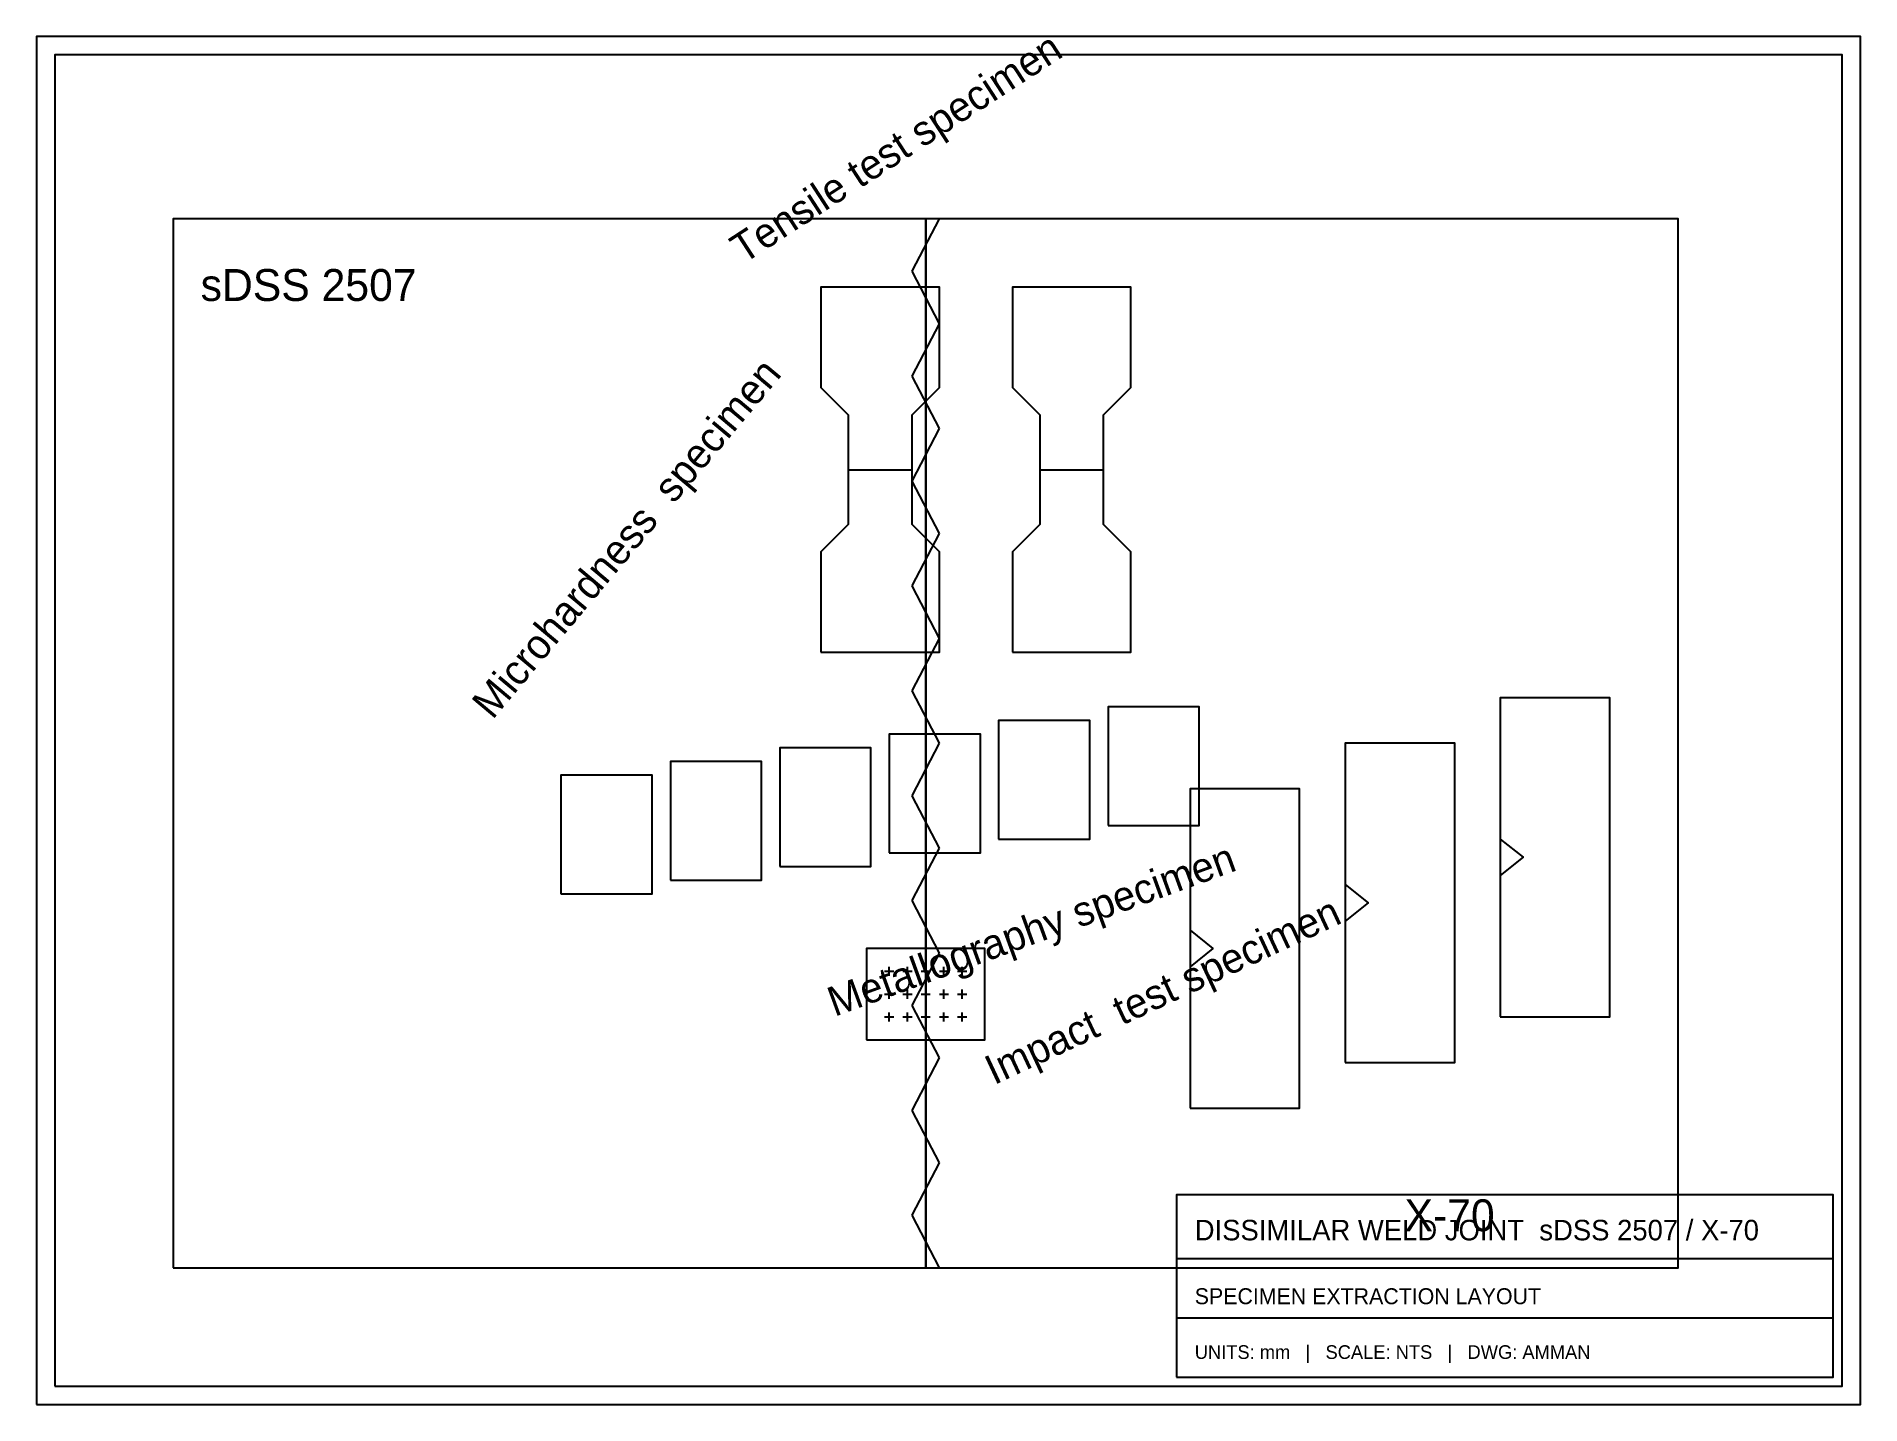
# Model space of a CAD drawing. Header units: millimetres. Extents: x 10 to 410, y 10 to 310.
import ezdxf

# ---------------------------------------------------------------- set-up
doc = ezdxf.new("R2010")
doc.units = ezdxf.units.MM
for name, color, linetype in [('BORDER', 7, 'CONTINUOUS'), ('IMPACT', 1, 'CONTINUOUS'), ('LABELS', 1, 'CONTINUOUS'), ('METALLO', 8, 'CONTINUOUS'), ('MICROHARD', 4, 'CONTINUOUS'), ('OUTLINE', 7, 'CONTINUOUS'), ('PLATE_SDSS', 11, 'CONTINUOUS'), ('PLATE_X70', 36, 'CONTINUOUS'), ('TENSILE', 9, 'CONTINUOUS'), ('TEXT', 7, 'CONTINUOUS'), ('WELD', 2, 'CONTINUOUS')]:
    doc.layers.add(name, color=color, linetype=linetype)

msp = doc.modelspace()

# ---------------------------------------------------------------- linework, layer by layer
at = {"layer": 'BORDER'}
for p, q in [((260, 42), (404, 42)), ((260, 29), (404, 29))]:
    msp.add_line(p, q, dxfattribs=at)
for points in [[(10, 10), (410, 10), (410, 310), (10, 310)], [(14, 14), (406, 14), (406, 306), (14, 306)], [(260, 16), (404, 16), (404, 56), (260, 56)]]:
    msp.add_lwpolyline(points, close=True, dxfattribs=at)
at = {"layer": 'IMPACT'}
for points in [[(331, 95), (355, 95), (355, 165), (331, 165)], [(297, 85), (321, 85), (321, 155), (297, 155)], [(263, 75), (287, 75), (287, 145), (263, 145)]]:
    msp.add_lwpolyline(points, close=True, dxfattribs=at)
at = {"layer": 'METALLO'}
for points in [[(221, 134), (241, 134), (241, 160), (221, 160)], [(245, 137), (265, 137), (265, 163), (245, 163)], [(197, 131), (217, 131), (217, 157), (197, 157)], [(173, 128), (193, 128), (193, 154), (173, 154)], [(125, 122), (145, 122), (145, 148), (125, 148)], [(149, 125), (169, 125), (169, 151), (149, 151)]]:
    msp.add_lwpolyline(points, close=True, dxfattribs=at)
at = {"layer": 'MICROHARD'}
msp.add_lwpolyline([(192, 90), (218, 90), (218, 110), (192, 110)], close=True, dxfattribs=at)
at = {"layer": 'OUTLINE'}
for p, q in [((196, 105), (198, 105)), ((197, 104), (197, 106)), ((200, 105), (202, 105)), ((201, 104), (201, 106)), ((204, 105), (206, 105)), ((205, 104), (205, 106)), ((208, 105), (210, 105)), ((209, 104), (209, 106)), ((212, 105), (214, 105)), ((213, 104), (213, 106)), ((196, 100), (198, 100)), ((197, 99), (197, 101)), ((200, 100), (202, 100)), ((201, 99), (201, 101)), ((204, 100), (206, 100)), ((205, 99), (205, 101)), ((208, 100), (210, 100)), ((209, 99), (209, 101)), ((212, 100), (214, 100)), ((213, 99), (213, 101)), ((197, 94), (197, 96)), ((201, 94), (201, 96)), ((205, 94), (205, 96)), ((209, 94), (209, 96)), ((213, 94), (213, 96)), ((196, 95), (198, 95)), ((200, 95), (202, 95)), ((204, 95), (206, 95)), ((208, 95), (210, 95)), ((212, 95), (214, 95))]:
    msp.add_line(p, q, dxfattribs=at)
for points in [[(40, 40), (370, 40), (370, 270), (40, 270)], [(182, 175), (208, 175), (208, 197), (202, 203), (202, 227), (208, 233), (208, 255), (182, 255), (182, 233), (188, 227), (188, 203), (182, 197)], [(224, 175), (250, 175), (250, 197), (244, 203), (244, 227), (250, 233), (250, 255), (224, 255), (224, 233), (230, 227), (230, 203), (224, 197)], [(331, 95), (355, 95), (355, 165), (331, 165)], [(221, 134), (241, 134), (241, 160), (221, 160)], [(245, 137), (265, 137), (265, 163), (245, 163)], [(197, 131), (217, 131), (217, 157), (197, 157)], [(173, 128), (193, 128), (193, 154), (173, 154)], [(297, 85), (321, 85), (321, 155), (297, 155)], [(125, 122), (145, 122), (145, 148), (125, 148)], [(149, 125), (169, 125), (169, 151), (149, 151)], [(263, 75), (287, 75), (287, 145), (263, 145)], [(192, 90), (218, 90), (218, 110), (192, 110)]]:
    msp.add_lwpolyline(points, close=True, dxfattribs=at)
for points in [[(331, 134), (336, 130), (331, 126)], [(297, 124), (302, 120), (297, 116)], [(263, 114), (268, 110), (263, 106)]]:
    msp.add_lwpolyline(points, dxfattribs=at)
at = {"layer": 'PLATE_SDSS'}
msp.add_lwpolyline([(40, 40), (205, 40), (205, 270), (40, 270)], close=True, dxfattribs=at)
at = {"layer": 'PLATE_X70'}
msp.add_lwpolyline([(205, 40), (370, 40), (370, 270), (205, 270)], close=True, dxfattribs=at)
at = {"layer": 'TENSILE'}
for points in [[(182, 175), (208, 175), (208, 197), (202, 203), (202, 227), (208, 233), (208, 255), (182, 255), (182, 233), (188, 227), (188, 203), (182, 197)], [(224, 175), (250, 175), (250, 197), (244, 203), (244, 227), (250, 233), (250, 255), (224, 255), (224, 233), (230, 227), (230, 203), (224, 197)]]:
    msp.add_lwpolyline(points, close=True, dxfattribs=at)
at = {"layer": 'WELD'}
for p, q in [((202, 258.5), (208, 270)), ((205, 40), (205, 270)), ((208, 247), (202, 258.5)), ((202, 235.5), (208, 247)), ((208, 224), (202, 235.5)), ((202, 212.5), (208, 224)), ((188, 215), (202, 215)), ((208, 201), (202, 212.5)), ((230, 215), (244, 215)), ((202, 189.5), (208, 201)), ((208, 178), (202, 189.5)), ((202, 166.5), (208, 178)), ((208, 155), (202, 166.5)), ((202, 143.5), (208, 155)), ((208, 132), (202, 143.5)), ((202, 120.5), (208, 132)), ((208, 109), (202, 120.5)), ((202, 97.5), (208, 109)), ((208, 86), (202, 97.5)), ((202, 74.5), (208, 86)), ((208, 63), (202, 74.5)), ((202, 51.5), (208, 63)), ((208, 40), (202, 51.5))]:
    msp.add_line(p, q, dxfattribs=at)

# ---------------------------------------------------------------- texts
at = {"layer": 'LABELS', "color": 1}
for s, rotation, p in [('Tensile test specimen', 33, (165, 260)), ('Microhardness  specimen', 50, (110, 160)), ('Metallography specimen', 20, (185, 95)), ('Impact  test specimen', 25, (220, 80))]:
    msp.add_text(s, height=6.5, rotation=rotation, dxfattribs=at).set_placement(p)
at = {"layer": 'TEXT', "color": 14}
msp.add_text('sDSS 2507', height=7, dxfattribs=at).set_placement((46, 252))
at = {"layer": 'TEXT', "color": 2}
msp.add_text('X-70', height=7, dxfattribs=at).set_placement((310, 48))
at = {"layer": 'TEXT'}
for s, height, p in [('DISSIMILAR WELD JOINT  sDSS 2507 / X-70', 4.5, (264, 46)), ('SPECIMEN EXTRACTION LAYOUT', 3.5, (264, 32)), ('UNITS: mm   |   SCALE: NTS   |   DWG: AMMAN', 3, (264, 20))]:
    msp.add_text(s, height=height, dxfattribs=at).set_placement(p)

doc.saveas('drawing.dxf')
